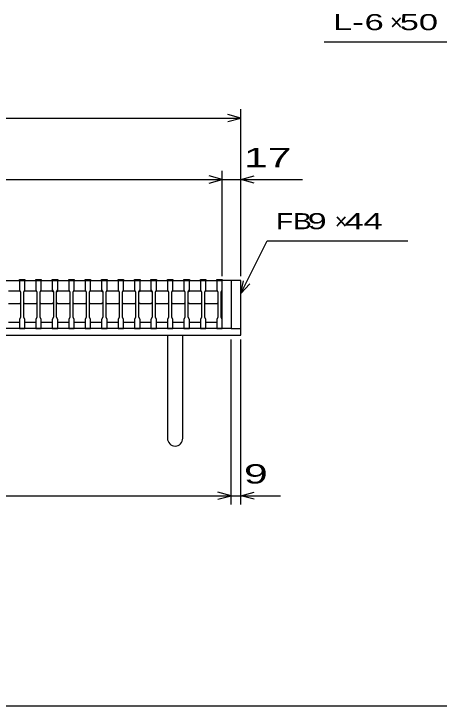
# Model space of a CAD drawing. Units: millimetres, scale not verified. Extents: x -1456 to 1389, y -1026 to 839.
# Drawn here: x -673 to -285, y -921 to -290 of the extents above; entities that cross this region are included whole.
import ezdxf
from ezdxf.enums import TextEntityAlignment as Align

# ---------------------------------------------------------------- set-up
doc = ezdxf.new("R2010")
doc.units = ezdxf.units.MM
doc.header["$LTSCALE"] = 8
for name, color, linetype, lineweight in [('0_2', 150, 'Continuous', 25), ('16', 3, 'Continuous', 25), ('19', 6, 'Continuous', 25), ('22', 4, 'Continuous', 25)]:
    doc.layers.add(name, color=color, linetype=linetype, lineweight=lineweight)
doc.styles.add('ベクトル', font='')
doc.styles.get('ベクトル').set_extended_font_data('ベクトル')

msp = doc.modelspace()

# ---------------------------------------------------------------- linework, layer by layer
at = {"layer": '0_2'}
msp.add_line((1388.8, -921.2), (-1379.2, -921.2), dxfattribs=at)
at = {"layer": '16'}
for p, q in [((-983, -533), (-483, -533)), ((-668, -533), (-668, -532.3)), ((-668, -532.3), (-663, -532.3)), ((-668, -533), (-668, -541.5)), ((-663, -533), (-668, -533)), ((-663, -532.3), (-663, -533)), ((-663, -541.5), (-663, -533)), ((-653, -533), (-653, -532.3)), ((-653, -532.3), (-648, -532.3)), ((-653, -533), (-653, -541.5)), ((-648, -533), (-653, -533)), ((-648, -532.3), (-648, -533)), ((-648, -541.5), (-648, -533)), ((-638, -533), (-638, -532.3)), ((-638, -532.3), (-633, -532.3)), ((-638, -533), (-638, -541.5)), ((-633, -533), (-638, -533)), ((-633, -532.3), (-633, -533)), ((-633, -541.5), (-633, -533)), ((-623, -533), (-623, -532.3)), ((-623, -532.3), (-618, -532.3)), ((-623, -533), (-623, -541.5)), ((-618, -533), (-623, -533)), ((-618, -532.3), (-618, -533)), ((-618, -541.5), (-618, -533)), ((-608, -533), (-608, -532.3)), ((-608, -532.3), (-603, -532.3)), ((-608, -533), (-608, -541.5)), ((-603, -533), (-608, -533)), ((-603, -532.3), (-603, -533)), ((-603, -541.5), (-603, -533)), ((-593, -533), (-593, -532.3)), ((-593, -532.3), (-588, -532.3)), ((-593, -533), (-593, -541.5)), ((-588, -533), (-593, -533)), ((-588, -532.3), (-588, -533)), ((-588, -541.5), (-588, -533)), ((-578, -533), (-578, -532.3)), ((-578, -532.3), (-573, -532.3)), ((-578, -533), (-578, -541.5)), ((-573, -533), (-578, -533)), ((-573, -532.3), (-573, -533)), ((-573, -541.5), (-573, -533)), ((-563, -533), (-563, -532.3)), ((-563, -532.3), (-558, -532.3)), ((-563, -533), (-563, -541.5)), ((-558, -533), (-563, -533)), ((-558, -532.3), (-558, -533)), ((-558, -541.5), (-558, -533)), ((-548, -533), (-548, -532.3)), ((-548, -532.3), (-543, -532.3)), ((-548, -533), (-548, -541.5)), ((-543, -533), (-548, -533)), ((-543, -532.3), (-543, -533)), ((-543, -541.5), (-543, -533)), ((-533, -533), (-533, -532.3)), ((-533, -532.3), (-528, -532.3)), ((-533, -533), (-533, -541.5)), ((-528, -533), (-533, -533)), ((-528, -532.3), (-528, -533)), ((-528, -541.5), (-528, -533)), ((-518, -533), (-518, -532.3)), ((-518, -532.3), (-513, -532.3)), ((-518, -533), (-518, -541.5)), ((-513, -533), (-518, -533)), ((-513, -532.3), (-513, -533)), ((-513, -541.5), (-513, -533)), ((-503, -533), (-503, -532.3)), ((-503, -532.3), (-498, -532.3)), ((-503, -533), (-503, -541.5)), ((-498, -533), (-503, -533)), ((-498, -532.3), (-498, -533)), ((-498, -541.5), (-498, -533)), ((-488, -533), (-488, -532.3)), ((-488, -532.3), (-483, -532.3)), ((-488, -533), (-488, -541.5)), ((-483, -533), (-488, -533)), ((-483, -532.3), (-483, -533)), ((-483, -541.5), (-483, -533)), ((-483, -571), (-483, -533)), ((-678, -542.5), (-668, -542.5)), ((-668, -541.5), (-667, -543.5)), ((-668, -542.5), (-667, -543.5)), ((-664, -543.5), (-663, -541.5)), ((-664, -543.5), (-663, -542.5)), ((-663, -542.5), (-653, -542.5)), ((-653, -541.5), (-652, -543.5)), ((-653, -542.5), (-652, -543.5)), ((-649, -543.5), (-648, -541.5)), ((-649, -543.5), (-648, -542.5)), ((-648, -542.5), (-638, -542.5)), ((-638, -541.5), (-637, -543.5)), ((-638, -542.5), (-637, -543.5)), ((-634, -543.5), (-633, -541.5)), ((-634, -543.5), (-633, -542.5)), ((-633, -542.5), (-623, -542.5)), ((-623, -541.5), (-622, -543.5)), ((-623, -542.5), (-622, -543.5)), ((-619, -543.5), (-618, -541.5)), ((-619, -543.5), (-618, -542.5)), ((-618, -542.5), (-608, -542.5)), ((-608, -541.5), (-607, -543.5)), ((-608, -542.5), (-607, -543.5)), ((-604, -543.5), (-603, -541.5)), ((-604, -543.5), (-603, -542.5)), ((-603, -542.5), (-593, -542.5)), ((-593, -541.5), (-592, -543.5)), ((-593, -542.5), (-592, -543.5)), ((-589, -543.5), (-588, -541.5)), ((-589, -543.5), (-588, -542.5)), ((-588, -542.5), (-578, -542.5)), ((-578, -541.5), (-577, -543.5)), ((-578, -542.5), (-577, -543.5)), ((-574, -543.5), (-573, -541.5)), ((-574, -543.5), (-573, -542.5)), ((-573, -542.5), (-563, -542.5)), ((-563, -541.5), (-562, -543.5)), ((-563, -542.5), (-562, -543.5)), ((-559, -543.5), (-558, -541.5)), ((-559, -543.5), (-558, -542.5)), ((-558, -542.5), (-548, -542.5)), ((-548, -541.5), (-547, -543.5)), ((-548, -542.5), (-547, -543.5)), ((-544, -543.5), (-543, -541.5)), ((-544, -543.5), (-543, -542.5)), ((-543, -542.5), (-533, -542.5)), ((-533, -541.5), (-532, -543.5)), ((-533, -542.5), (-532, -543.5)), ((-529, -543.5), (-528, -541.5)), ((-529, -543.5), (-528, -542.5)), ((-528, -542.5), (-518, -542.5)), ((-518, -541.5), (-517, -543.5)), ((-518, -542.5), (-517, -543.5)), ((-514, -543.5), (-513, -541.5)), ((-514, -543.5), (-513, -542.5)), ((-513, -542.5), (-503, -542.5)), ((-503, -541.5), (-502, -543.5)), ((-503, -542.5), (-502, -543.5)), ((-499, -543.5), (-498, -541.5)), ((-499, -543.5), (-498, -542.5)), ((-498, -542.5), (-488, -542.5)), ((-488, -541.5), (-487, -543.5)), ((-488, -542.5), (-487, -543.5)), ((-484, -543.5), (-483, -541.5)), ((-667, -543.5), (-667, -566.5)), ((-664, -566.5), (-664, -543.5)), ((-652, -543.5), (-652, -566.5)), ((-649, -566.5), (-649, -543.5)), ((-637, -543.5), (-637, -566.5)), ((-634, -566.5), (-634, -543.5)), ((-622, -543.5), (-622, -566.5)), ((-619, -566.5), (-619, -543.5)), ((-607, -543.5), (-607, -566.5)), ((-604, -566.5), (-604, -543.5)), ((-592, -543.5), (-592, -566.5)), ((-589, -566.5), (-589, -543.5)), ((-577, -543.5), (-577, -566.5)), ((-574, -566.5), (-574, -543.5)), ((-562, -543.5), (-562, -566.5)), ((-559, -566.5), (-559, -543.5)), ((-547, -543.5), (-547, -566.5)), ((-544, -566.5), (-544, -543.5)), ((-532, -543.5), (-532, -566.5)), ((-529, -566.5), (-529, -543.5)), ((-517, -543.5), (-517, -566.5)), ((-514, -566.5), (-514, -543.5)), ((-502, -543.5), (-502, -566.5)), ((-499, -566.5), (-499, -543.5)), ((-487, -543.5), (-487, -566.5)), ((-484, -566.5), (-484, -543.5)), ((-668, -554.5), (-678, -554.5)), ((-667, -553.5), (-668, -554.5)), ((-663, -554.5), (-664, -553.5)), ((-653, -554.5), (-663, -554.5)), ((-652, -553.5), (-653, -554.5)), ((-648, -554.5), (-649, -553.5)), ((-638, -554.5), (-648, -554.5)), ((-637, -553.5), (-638, -554.5)), ((-633, -554.5), (-634, -553.5)), ((-623, -554.5), (-633, -554.5)), ((-622, -553.5), (-623, -554.5)), ((-618, -554.5), (-619, -553.5)), ((-608, -554.5), (-618, -554.5)), ((-607, -553.5), (-608, -554.5)), ((-603, -554.5), (-604, -553.5)), ((-593, -554.5), (-603, -554.5)), ((-592, -553.5), (-593, -554.5)), ((-588, -554.5), (-589, -553.5)), ((-578, -554.5), (-588, -554.5)), ((-577, -553.5), (-578, -554.5)), ((-573, -554.5), (-574, -553.5)), ((-563, -554.5), (-573, -554.5)), ((-562, -553.5), (-563, -554.5)), ((-558, -554.5), (-559, -553.5)), ((-548, -554.5), (-558, -554.5)), ((-547, -553.5), (-548, -554.5)), ((-543, -554.5), (-544, -553.5)), ((-533, -554.5), (-543, -554.5)), ((-532, -553.5), (-533, -554.5)), ((-528, -554.5), (-529, -553.5)), ((-518, -554.5), (-528, -554.5)), ((-517, -553.5), (-518, -554.5)), ((-513, -554.5), (-514, -553.5)), ((-503, -554.5), (-513, -554.5)), ((-502, -553.5), (-503, -554.5)), ((-498, -554.5), (-499, -553.5)), ((-488, -554.5), (-498, -554.5)), ((-487, -553.5), (-488, -554.5)), ((-667, -566.5), (-668, -568.5)), ((-663, -568.5), (-664, -566.5)), ((-652, -566.5), (-653, -568.5)), ((-648, -568.5), (-649, -566.5)), ((-637, -566.5), (-638, -568.5)), ((-633, -568.5), (-634, -566.5)), ((-622, -566.5), (-623, -568.5)), ((-618, -568.5), (-619, -566.5)), ((-607, -566.5), (-608, -568.5)), ((-603, -568.5), (-604, -566.5)), ((-592, -566.5), (-593, -568.5)), ((-588, -568.5), (-589, -566.5)), ((-577, -566.5), (-578, -568.5)), ((-573, -568.5), (-574, -566.5)), ((-562, -566.5), (-563, -568.5)), ((-558, -568.5), (-559, -566.5)), ((-547, -566.5), (-548, -568.5)), ((-543, -568.5), (-544, -566.5)), ((-532, -566.5), (-533, -568.5)), ((-528, -568.5), (-529, -566.5)), ((-517, -566.5), (-518, -568.5)), ((-513, -568.5), (-514, -566.5)), ((-502, -566.5), (-503, -568.5)), ((-498, -568.5), (-499, -566.5)), ((-487, -566.5), (-488, -568.5)), ((-483, -568.5), (-484, -566.5)), ((-678, -571), (-668, -571)), ((-668, -568.5), (-668, -577)), ((-663, -577), (-663, -568.5)), ((-663, -571), (-653, -571)), ((-653, -568.5), (-653, -577)), ((-648, -577), (-648, -568.5)), ((-648, -571), (-638, -571)), ((-638, -568.5), (-638, -577)), ((-633, -577), (-633, -568.5)), ((-633, -571), (-623, -571)), ((-623, -568.5), (-623, -577)), ((-618, -577), (-618, -568.5)), ((-618, -571), (-608, -571)), ((-608, -568.5), (-608, -577)), ((-603, -577), (-603, -568.5)), ((-603, -571), (-593, -571)), ((-593, -568.5), (-593, -577)), ((-588, -577), (-588, -568.5)), ((-588, -571), (-578, -571)), ((-578, -568.5), (-578, -577)), ((-573, -577), (-573, -568.5)), ((-573, -571), (-563, -571)), ((-563, -568.5), (-563, -577)), ((-558, -577), (-558, -568.5)), ((-558, -571), (-548, -571)), ((-548, -568.5), (-548, -577)), ((-543, -577), (-543, -568.5)), ((-543, -571), (-533, -571)), ((-533, -568.5), (-533, -577)), ((-528, -577), (-528, -568.5)), ((-528, -571), (-518, -571)), ((-518, -568.5), (-518, -577)), ((-513, -577), (-513, -568.5)), ((-513, -571), (-503, -571)), ((-503, -568.5), (-503, -577)), ((-498, -577), (-498, -568.5)), ((-498, -571), (-488, -571)), ((-488, -568.5), (-488, -577)), ((-483, -577), (-483, -568.5)), ((-668, -577), (-663, -577)), ((-653, -577), (-648, -577)), ((-638, -577), (-633, -577)), ((-623, -577), (-618, -577)), ((-608, -577), (-603, -577)), ((-593, -577), (-588, -577)), ((-578, -577), (-573, -577)), ((-563, -577), (-558, -577)), ((-548, -577), (-543, -577)), ((-533, -577), (-528, -577)), ((-518, -577), (-513, -577)), ((-503, -577), (-498, -577)), ((-488, -577), (-483, -577))]:
    msp.add_line(p, q, dxfattribs=at)
at = {"layer": '19'}
for p, q in [((-466, -533), (-483, -533)), ((-475, -533), (-475, -577)), ((-466, -583), (-466, -533)), ((-475, -577), (-991, -577)), ((-475, -577), (-466, -577)), ((-1000, -583), (-466, -583)), ((-533, -583), (-533, -677)), ((-519, -677), (-519, -583))]:
    msp.add_line(p, q, dxfattribs=at)
msp.add_arc((-526, -677), 7, 180, 0, dxfattribs=at)
at = {"layer": '22'}
for p, q in [((-390, -315.5), (-230, -315.5)), ((-466, -529), (-466, -377)), ((-1000, -385), (-466, -385)), ((-466, -385), (-478, -381.8)), ((-478, -388.2), (-466, -385)), ((-483, -529), (-483, -433)), ((-466, -529), (-466, -433)), ((-983, -441), (-483, -441)), ((-483, -441), (-495, -437.8)), ((-495, -444.2), (-483, -441)), ((-483, -441), (-466, -441)), ((-466, -441), (-454, -437.8)), ((-454, -444.2), (-466, -441)), ((-466, -441), (-410, -441)), ((-466, -545), (-442, -497)), ((-442, -497), (-314, -497)), ((-466, -545), (-463.6, -533.32)), ((-466, -545), (-458, -536.2)), ((-475, -737.4), (-475, -587)), ((-466, -737.4), (-466, -587)), ((-991, -729.4), (-475, -729.4)), ((-475, -729.4), (-487, -726.2)), ((-487, -732.6), (-475, -729.4)), ((-475, -729.4), (-466, -729.4)), ((-466, -729.4), (-454, -726.2)), ((-454, -732.6), (-466, -729.4)), ((-466, -729.4), (-430, -729.4))]:
    msp.add_line(p, q, dxfattribs=at)

# ---------------------------------------------------------------- texts
at = {"layer": '22', "color": 2, "style": 'ベクトル'}
for s, height, width, p in [('L-', 14.66, 1.6, (-382, -297.5)), (' 6 ', 14.66, 1.6, (-362, -297.5)), (' 50 ', 14.66, 1.6, (-330, -297.5)), (' 17 ', 17.6, 1.65, (-474, -421)), ('FB', 14.66, 1.3, (-434, -479)), (' 9 ', 14.66, 1.6, (-414, -479)), (' 44 ', 14.66, 1.6, (-380.4, -479)), (' 9 ', 17.6, 1.65, (-474, -709.4))]:
    msp.add_text(s, height=height, dxfattribs=dict(at, width=width)).set_placement(p, align=Align.MIDDLE_LEFT)
for p in [(-330, -297.5), (-380.4, -479)]:
    msp.add_text('×', height=14.66, dxfattribs=at).set_placement(p, align=Align.MIDDLE_LEFT)

doc.saveas('drawing.dxf')
